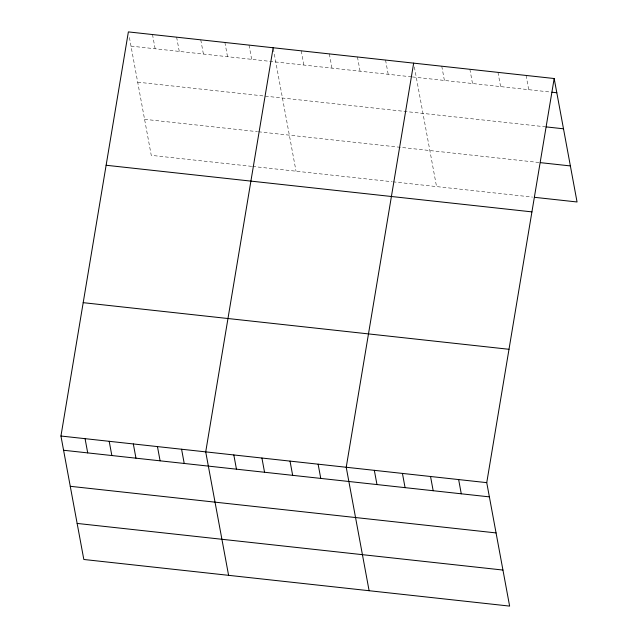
<?xml version="1.0" encoding="UTF-8"?>
<svg xmlns="http://www.w3.org/2000/svg" width="638" height="638" viewBox="0 0 638 638"><rect width="100%" height="100%" fill="white"/><g stroke="black" fill="none" stroke-linecap="round" stroke-linejoin="round"><path stroke-width="0.48" stroke-dasharray="3.19 2.39" d="M131.013 46.127L411.454 76.839M412.427 76.943L550.028 92.008M137.696 82.174L545.083 126.779M144.579 119.306L257.497 131.675M258.462 131.779L539.365 162.538M251.635 166.343L151.254 155.353L129.259 36.645M252.6 166.446L391.963 181.71M392.936 181.814L532.483 197.094M526.071 75.444L528.711 89.671M497.967 72.365L500.607 86.601M469.871 69.295L472.503 83.522M441.767 66.216L444.399 80.444M414.365 66.934L436.544 186.591M385.559 60.06L388.199 74.287M357.455 56.981L360.095 71.209M329.352 53.903L331.991 68.138M301.248 50.833L303.887 65.06M273.327 48.703L296.032 171.207M249.019 45.107L251.659 59.342M224.895 42.467L227.527 56.694M200.763 39.827L203.402 54.055M176.63 37.187L179.27 51.415M152.506 34.54L155.146 48.775"/><path stroke-width="0.96" d="M554.175 78.522L486.746 482.647L509.626 606.1L83.825 559.478L60.945 436.025L128.374 31.9L554.175 78.522L577.055 201.975L534.421 197.309M273.152 47.754L205.715 451.879L228.595 575.332M413.663 63.138L346.227 467.263L369.107 590.716M551.966 92.223L556.815 92.749M546.048 126.882L563.49 128.796M540.338 162.642L570.38 165.928M106.123 165.258L531.925 211.88M83.195 302.667L508.996 349.289M60.945 436.025L486.746 482.647M63.577 450.253L489.378 496.874M70.26 486.3L496.061 532.921M77.142 523.431L502.943 570.053M458.642 479.569L461.274 493.796M430.538 476.49L433.178 490.726M402.434 473.412L405.074 487.647M374.331 470.342L376.97 484.569M318.123 464.185L320.762 478.412M290.027 461.107L292.659 475.334M261.923 458.028L264.555 472.264M233.819 454.95L236.459 469.185M181.583 449.232L184.222 463.467M157.458 446.592L160.098 460.819M133.326 443.952L135.966 458.18M109.202 441.305L111.841 455.54M85.069 438.665L87.709 452.892"/></g></svg>
